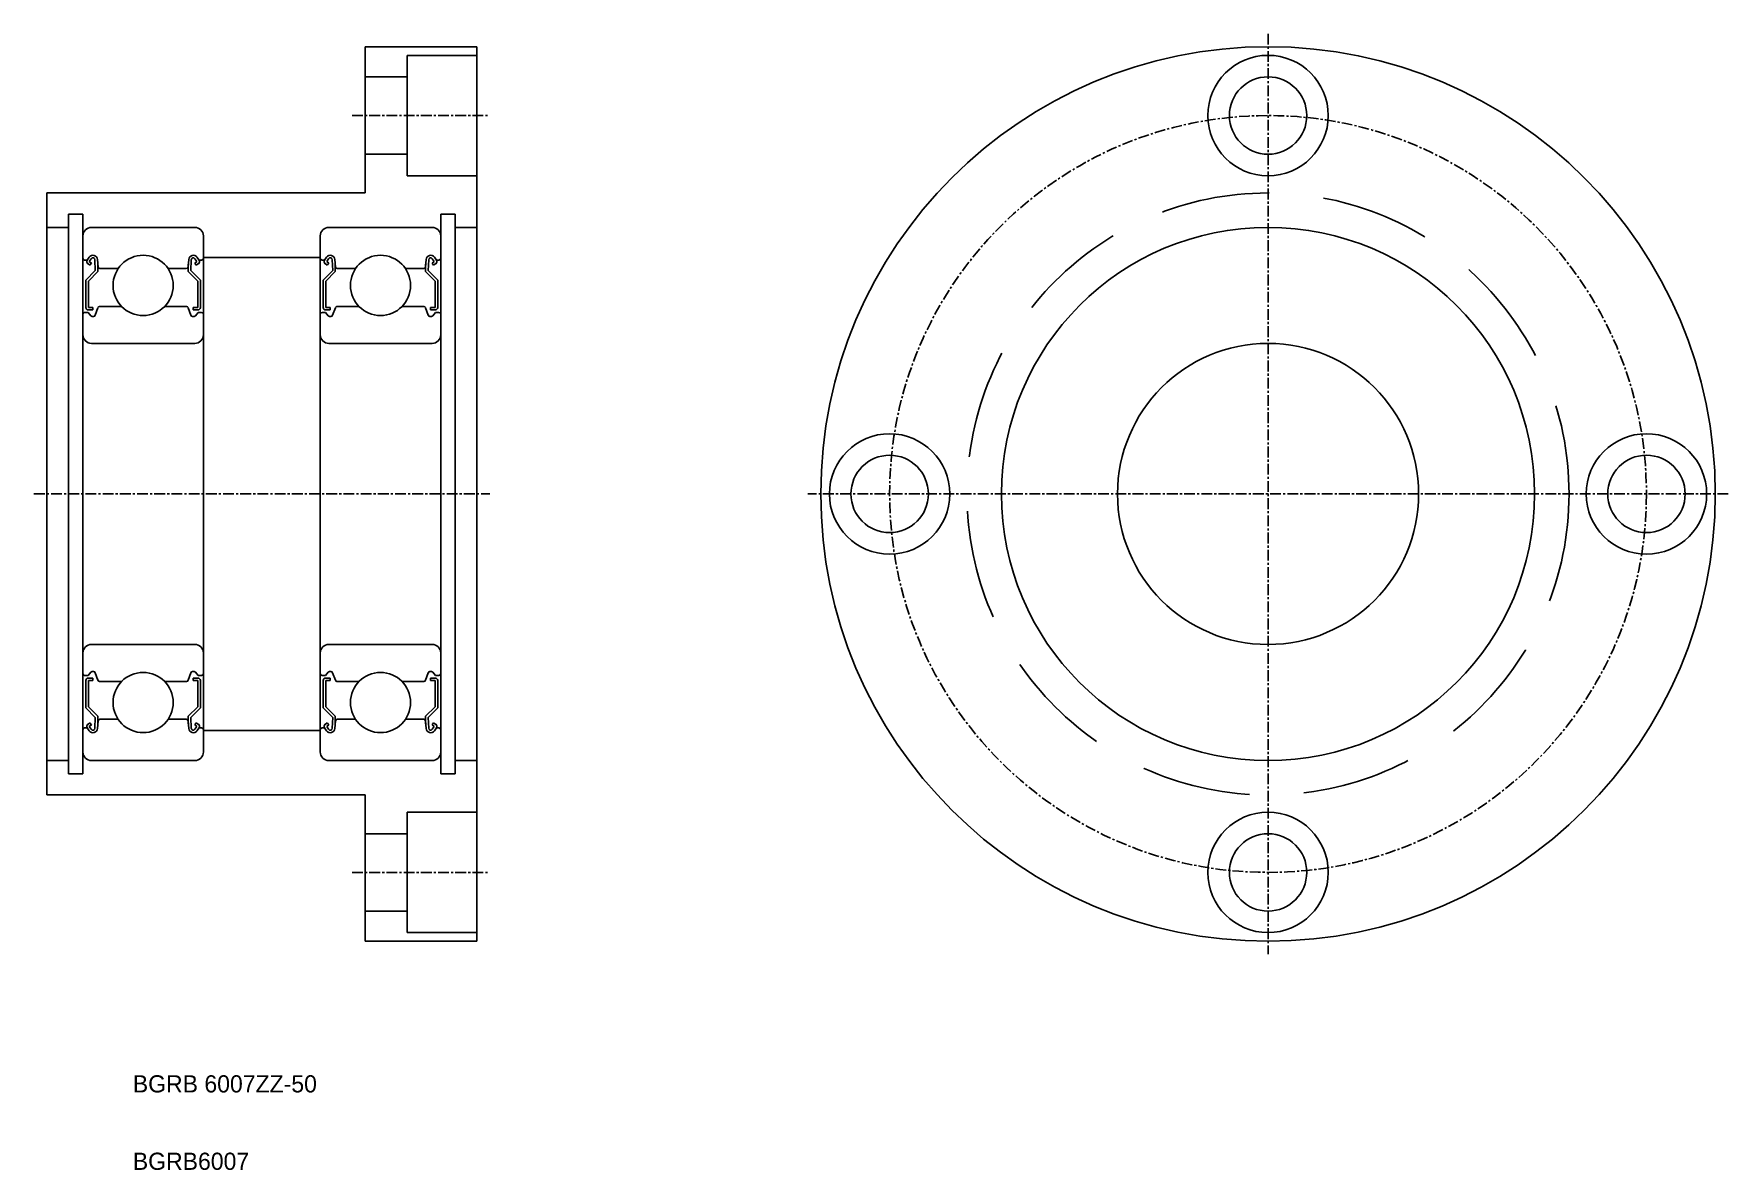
# Model space of a CAD drawing. Extents: x 88 to 285, y 54 to 186.
import ezdxf

# ---------------------------------------------------------------- set-up
doc = ezdxf.new("R2010")
doc.units = 0
doc.linetypes.add('CENTER', pattern=[2, 1.25, -0.25, 0.25, -0.25])
doc.linetypes.add('DASHED', pattern=[19.05, 12.7, -6.35])
doc.layers.get('0').update_dxf_attribs({"linetype": 'CONTINUOUS'})
doc.layers.add('CENTER', color=1, linetype='CENTER')

msp = doc.modelspace()

# ---------------------------------------------------------------- linework, layer by layer
for p, q in [((126.62, 167.47), (126.62, 184.47)), ((126.62, 184.47), (139.62, 184.47)), ((139.62, 184.47), (139.62, 132.47)), ((89.62, 132.47), (89.62, 167.47)), ((89.62, 167.47), (126.62, 167.47)), ((93.82, 162.47), (93.82, 102.47)), ((94.82, 163.47), (106.82, 163.47)), ((107.82, 162.47), (107.82, 102.47)), ((121.42, 162.47), (121.42, 102.47)), ((122.42, 163.47), (134.42, 163.47)), ((135.42, 162.47), (135.42, 102.47)), ((94.02, 159.67), (94.32, 159.67)), ((94.32, 159.67), (94.55, 160)), ((94.56, 159.49), (94.79, 159.82)), ((95.21, 159.7), (95.26, 158.44)), ((95.51, 159.74), (95.59, 158.85)), ((106.12, 159.74), (106.04, 158.85)), ((106.42, 159.7), (106.37, 158.44)), ((107.07, 159.49), (106.84, 159.82)), ((107.32, 159.67), (107.08, 160)), ((107.62, 159.67), (107.32, 159.67)), ((121.62, 159.67), (121.92, 159.67)), ((121.92, 159.67), (122.15, 160)), ((122.16, 159.49), (122.39, 159.82)), ((122.81, 159.7), (122.86, 158.44)), ((123.11, 159.74), (123.19, 158.85)), ((133.72, 159.74), (133.64, 158.85)), ((134.02, 159.7), (133.97, 158.44)), ((134.67, 159.49), (134.44, 159.82)), ((134.92, 159.67), (134.68, 160)), ((135.22, 159.67), (134.92, 159.67)), ((95.26, 158.44), (94.16, 157.34)), ((94.63, 159.08), (94.39, 159.25)), ((95.56, 158.32), (94.46, 157.22)), ((94.81, 159.32), (94.56, 159.49)), ((94.63, 159.08), (94.81, 159.32)), ((95.56, 159.19), (95.56, 158.32)), ((95.79, 158.67), (97.91, 158.67)), ((105.84, 158.67), (103.72, 158.67)), ((106.07, 159.19), (106.07, 158.32)), ((106.07, 158.32), (107.17, 157.22)), ((106.37, 158.44), (107.47, 157.34)), ((106.82, 159.32), (107.07, 159.49)), ((107, 159.08), (106.82, 159.32)), ((107, 159.08), (107.24, 159.25)), ((122.86, 158.44), (121.76, 157.34)), ((122.23, 159.08), (121.99, 159.25)), ((123.16, 158.32), (122.06, 157.22)), ((122.41, 159.32), (122.16, 159.49)), ((122.23, 159.08), (122.41, 159.32)), ((123.16, 159.19), (123.16, 158.32)), ((123.39, 158.67), (125.51, 158.67)), ((133.44, 158.67), (131.32, 158.67)), ((133.67, 159.19), (133.67, 158.32)), ((133.67, 158.32), (134.77, 157.22)), ((133.97, 158.44), (135.07, 157.34)), ((134.42, 159.32), (134.67, 159.49)), ((134.6, 159.08), (134.42, 159.32)), ((134.6, 159.08), (134.84, 159.25)), ((94.16, 157.34), (94.16, 154.17)), ((94.46, 157.22), (94.46, 154.17)), ((107.17, 157.22), (107.17, 154.17)), ((107.47, 157.34), (107.47, 154.17)), ((121.76, 157.34), (121.76, 154.17)), ((122.06, 157.22), (122.06, 154.17)), ((134.77, 157.22), (134.77, 154.17)), ((135.07, 157.34), (135.07, 154.17)), ((94.98, 154.17), (94.46, 154.17)), ((94.46, 153.87), (94.98, 153.87)), ((94.98, 153.87), (94.98, 154.17)), ((95.25, 153.25), (95.57, 154.13)), ((95.76, 154.27), (98.32, 154.27)), ((105.87, 154.27), (103.32, 154.27)), ((106.38, 153.25), (106.06, 154.13)), ((106.65, 153.87), (106.65, 154.17)), ((106.65, 154.17), (107.17, 154.17)), ((107.17, 153.87), (106.65, 153.87)), ((122.58, 154.17), (122.06, 154.17)), ((122.06, 153.87), (122.58, 153.87)), ((122.58, 153.87), (122.58, 154.17)), ((122.85, 153.25), (123.17, 154.13)), ((123.36, 154.27), (125.92, 154.27)), ((133.47, 154.27), (130.92, 154.27)), ((133.98, 153.25), (133.66, 154.13)), ((134.25, 153.87), (134.25, 154.17)), ((134.25, 154.17), (134.77, 154.17)), ((134.77, 153.87), (134.25, 153.87)), ((94.02, 153.57), (94.42, 153.57)), ((94.42, 153.57), (94.73, 153.19)), ((94.89, 153.12), (95.06, 153.12)), ((106.74, 153.12), (106.57, 153.12)), ((107.22, 153.57), (106.9, 153.19)), ((107.62, 153.57), (107.22, 153.57)), ((121.62, 153.57), (122.02, 153.57)), ((122.02, 153.57), (122.33, 153.19)), ((122.49, 153.12), (122.66, 153.12)), ((134.34, 153.12), (134.17, 153.12)), ((134.82, 153.57), (134.5, 153.19)), ((135.22, 153.57), (134.82, 153.57)), ((94.82, 149.97), (106.82, 149.97)), ((122.42, 149.97), (134.42, 149.97)), ((89.62, 132.47), (89.62, 97.47)), ((139.62, 80.47), (139.62, 132.47)), ((94.82, 114.97), (106.82, 114.97)), ((122.42, 114.97), (134.42, 114.97)), ((94.02, 111.37), (94.42, 111.37)), ((94.16, 107.59), (94.16, 110.77)), ((94.42, 111.37), (94.73, 111.74)), ((94.46, 111.07), (94.98, 111.07)), ((94.46, 107.72), (94.46, 110.77)), ((94.98, 110.77), (94.46, 110.77)), ((94.89, 111.82), (95.06, 111.82)), ((94.98, 111.07), (94.98, 110.77)), ((95.25, 111.68), (95.57, 110.8)), ((95.76, 110.67), (98.32, 110.67)), ((105.87, 110.67), (103.32, 110.67)), ((106.38, 111.68), (106.06, 110.8)), ((106.74, 111.82), (106.57, 111.82)), ((106.65, 111.07), (106.65, 110.77)), ((107.17, 111.07), (106.65, 111.07)), ((106.65, 110.77), (107.17, 110.77)), ((107.22, 111.37), (106.9, 111.74)), ((107.17, 107.72), (107.17, 110.77)), ((107.62, 111.37), (107.22, 111.37)), ((107.47, 107.59), (107.47, 110.77)), ((121.62, 111.37), (122.02, 111.37)), ((121.76, 107.59), (121.76, 110.77)), ((122.02, 111.37), (122.33, 111.74)), ((122.06, 111.07), (122.58, 111.07)), ((122.06, 107.72), (122.06, 110.77)), ((122.58, 110.77), (122.06, 110.77)), ((122.49, 111.82), (122.66, 111.82)), ((122.58, 111.07), (122.58, 110.77)), ((122.85, 111.68), (123.17, 110.8)), ((123.36, 110.67), (125.92, 110.67)), ((133.47, 110.67), (130.92, 110.67)), ((133.98, 111.68), (133.66, 110.8)), ((134.34, 111.82), (134.17, 111.82)), ((134.25, 111.07), (134.25, 110.77)), ((134.77, 111.07), (134.25, 111.07)), ((134.25, 110.77), (134.77, 110.77)), ((134.82, 111.37), (134.5, 111.74)), ((134.77, 107.72), (134.77, 110.77)), ((135.22, 111.37), (134.82, 111.37)), ((135.07, 107.59), (135.07, 110.77)), ((95.26, 106.49), (94.16, 107.59)), ((95.56, 106.62), (94.46, 107.72)), ((95.21, 105.23), (95.26, 106.49)), ((95.56, 105.74), (95.56, 106.62)), ((106.07, 106.62), (107.17, 107.72)), ((106.07, 105.74), (106.07, 106.62)), ((106.37, 106.49), (107.47, 107.59)), ((106.42, 105.23), (106.37, 106.49)), ((122.86, 106.49), (121.76, 107.59)), ((123.16, 106.62), (122.06, 107.72)), ((122.81, 105.23), (122.86, 106.49)), ((123.16, 105.74), (123.16, 106.62)), ((133.67, 106.62), (134.77, 107.72)), ((133.67, 105.74), (133.67, 106.62)), ((133.97, 106.49), (135.07, 107.59)), ((134.02, 105.23), (133.97, 106.49)), ((94.02, 105.27), (94.32, 105.27)), ((94.32, 105.27), (94.55, 104.94)), ((94.63, 105.86), (94.39, 105.68)), ((94.81, 105.61), (94.56, 105.44)), ((94.56, 105.44), (94.79, 105.11)), ((94.63, 105.86), (94.81, 105.61)), ((95.51, 105.19), (95.59, 106.08)), ((95.79, 106.27), (97.91, 106.27)), ((105.84, 106.27), (103.72, 106.27)), ((106.12, 105.19), (106.04, 106.08)), ((107, 105.86), (106.82, 105.61)), ((106.82, 105.61), (107.07, 105.44)), ((107.07, 105.44), (106.84, 105.11)), ((107, 105.86), (107.24, 105.68)), ((107.32, 105.27), (107.08, 104.94)), ((107.62, 105.27), (107.32, 105.27)), ((121.62, 105.27), (121.92, 105.27)), ((121.92, 105.27), (122.15, 104.94)), ((122.23, 105.86), (121.99, 105.68)), ((122.41, 105.61), (122.16, 105.44)), ((122.16, 105.44), (122.39, 105.11)), ((122.23, 105.86), (122.41, 105.61)), ((123.11, 105.19), (123.19, 106.08)), ((123.39, 106.27), (125.51, 106.27)), ((133.44, 106.27), (131.32, 106.27)), ((133.72, 105.19), (133.64, 106.08)), ((134.6, 105.86), (134.42, 105.61)), ((134.42, 105.61), (134.67, 105.44)), ((134.67, 105.44), (134.44, 105.11)), ((134.6, 105.86), (134.84, 105.68)), ((134.92, 105.27), (134.68, 104.94)), ((135.22, 105.27), (134.92, 105.27)), ((94.82, 101.47), (106.82, 101.47)), ((97.87, 101.47), (97.87, 101.47)), ((100.32, 101.47), (100.32, 101.47)), ((122.42, 101.47), (134.42, 101.47)), ((125.47, 101.47), (125.47, 101.47)), ((127.92, 101.47), (127.92, 101.47)), ((89.62, 97.47), (126.62, 97.47)), ((126.62, 97.47), (126.62, 80.47)), ((126.62, 80.47), (139.62, 80.47))]:
    msp.add_line(p, q)
at = {"color": 3, "linetype": 'DASHED'}
for p, q in [((131.52, 183.47), (131.52, 176.47)), ((139.62, 183.47), (131.52, 183.47)), ((131.52, 180.97), (126.62, 180.97)), ((131.52, 169.47), (131.52, 176.47)), ((131.52, 171.97), (126.62, 171.97)), ((139.62, 169.47), (131.52, 169.47)), ((139.62, 95.47), (131.52, 95.47)), ((131.52, 95.47), (131.52, 88.47)), ((131.52, 92.97), (126.62, 92.97)), ((131.52, 81.47), (131.52, 88.47)), ((131.52, 83.97), (126.62, 83.97)), ((139.62, 81.47), (131.52, 81.47))]:
    msp.add_line(p, q, dxfattribs=at)
at = {"color": 7, "linetype": 'CONTINUOUS'}
for p, q in [((92.14, 132.47), (92.14, 165.02)), ((92.14, 165.02), (93.82, 165.02)), ((93.82, 165.02), (93.82, 132.47)), ((135.42, 165.02), (135.42, 132.47)), ((137.1, 165.02), (135.42, 165.02)), ((137.1, 132.47), (137.1, 165.02)), ((89.62, 163.47), (92.14, 163.47)), ((139.62, 163.47), (137.1, 163.47)), ((107.82, 159.97), (121.42, 159.97)), ((92.14, 132.47), (92.14, 99.92)), ((93.82, 99.92), (93.82, 132.47)), ((135.42, 99.92), (135.42, 132.47)), ((137.1, 132.47), (137.1, 99.92)), ((107.82, 104.97), (121.42, 104.97)), ((89.62, 101.47), (92.14, 101.47)), ((139.62, 101.47), (137.1, 101.47)), ((92.14, 99.92), (93.82, 99.92)), ((137.1, 99.92), (135.42, 99.92))]:
    msp.add_line(p, q, dxfattribs=at)
for centre, radius in [((231.62, 132.47), 52), ((231.62, 176.47), 7), ((231.62, 176.47), 4.5), ((231.62, 132.47), 31), ((231.62, 132.47), 17.5), ((187.62, 132.47), 7), ((275.62, 132.47), 7), ((187.62, 132.47), 4.5), ((275.62, 132.47), 4.5), ((231.62, 88.47), 7), ((231.62, 88.47), 4.5)]:
    msp.add_circle(centre, radius)
at = {"color": 3, "linetype": 'DASHED'}
msp.add_circle((231.62, 132.47), 35, dxfattribs=at)
at = {"color": 7, "linetype": 'CONTINUOUS'}
for centre in [(100.82, 156.72), (128.42, 156.72), (100.82, 108.22), (128.42, 108.22)]:
    msp.add_circle(centre, 3.5, dxfattribs=at)
for centre, radius, start, end in [((94.82, 162.47), 1, 90, 180), ((106.82, 162.47), 1, 0, 90), ((122.42, 162.47), 1, 90, 180), ((134.42, 162.47), 1, 0, 90), ((94.02, 159.87), 0.2, 180, 270), ((94.56, 159.49), 0.3, 144.9356, 235.0377), ((94.98, 159.69), 0.53, 5.0651, 144.9356), ((94.98, 159.69), 0.23, 2.1311, 144.9356), ((106.65, 159.69), 0.53, 35.0644, 174.9349), ((106.65, 159.69), 0.23, 35.0644, 177.8689), ((107.07, 159.49), 0.3, 304.9623, 35.0644), ((107.62, 159.87), 0.2, 270, 0), ((121.62, 159.87), 0.2, 180, 270), ((122.16, 159.49), 0.3, 144.9356, 235.0377), ((122.58, 159.69), 0.53, 5.0651, 144.9356), ((122.58, 159.69), 0.23, 2.1311, 144.9356), ((134.25, 159.69), 0.53, 35.0644, 174.9349), ((134.25, 159.69), 0.23, 35.0644, 177.8689), ((134.67, 159.49), 0.3, 304.9623, 35.0644), ((135.22, 159.87), 0.2, 270, 0), ((95.79, 158.87), 0.2, 185.0651, 270), ((105.84, 158.87), 0.2, 270, 354.9349), ((123.39, 158.87), 0.2, 185.0651, 270), ((133.44, 158.87), 0.2, 270, 354.9349), ((94.46, 154.17), 0.3, 180, 270), ((95.76, 154.07), 0.2, 90, 159.9703), ((105.87, 154.07), 0.2, 20.0297, 90), ((107.17, 154.17), 0.3, 270, 0), ((122.06, 154.17), 0.3, 180, 270), ((123.36, 154.07), 0.2, 90, 159.9703), ((133.47, 154.07), 0.2, 20.0297, 90), ((134.77, 154.17), 0.3, 270, 0), ((94.02, 153.37), 0.2, 90, 180), ((94.89, 153.32), 0.2, 219.9991, 270), ((95.06, 153.32), 0.2, 270, 339.9703), ((106.57, 153.32), 0.2, 200.0297, 270), ((106.74, 153.32), 0.2, 270, 320.0009), ((107.62, 153.37), 0.2, 0, 90), ((121.62, 153.37), 0.2, 90, 180), ((122.49, 153.32), 0.2, 219.9991, 270), ((122.66, 153.32), 0.2, 270, 339.9703), ((134.17, 153.32), 0.2, 200.0297, 270), ((134.34, 153.32), 0.2, 270, 320.0009), ((135.22, 153.37), 0.2, 0, 90), ((94.82, 150.97), 1, 180, 270), ((106.82, 150.97), 1, 270, 0), ((122.42, 150.97), 1, 180, 270), ((134.42, 150.97), 1, 270, 0), ((94.82, 113.97), 1, 90, 180), ((106.82, 113.97), 1, 0, 90), ((122.42, 113.97), 1, 90, 180), ((134.42, 113.97), 1, 0, 90), ((94.02, 111.57), 0.2, 180, 270), ((94.46, 110.77), 0.3, 90, 180), ((94.89, 111.62), 0.2, 90, 140.0009), ((95.06, 111.62), 0.2, 20.0297, 90), ((95.76, 110.87), 0.2, 200.0297, 270), ((105.87, 110.87), 0.2, 270, 339.9703), ((106.57, 111.62), 0.2, 90, 159.9703), ((106.74, 111.62), 0.2, 39.9991, 90), ((107.17, 110.77), 0.3, 0, 90), ((107.62, 111.57), 0.2, 270, 0), ((121.62, 111.57), 0.2, 180, 270), ((122.06, 110.77), 0.3, 90, 180), ((122.49, 111.62), 0.2, 90, 140.0009), ((122.66, 111.62), 0.2, 20.0297, 90), ((123.36, 110.87), 0.2, 200.0297, 270), ((133.47, 110.87), 0.2, 270, 339.9703), ((134.17, 111.62), 0.2, 90, 159.9703), ((134.34, 111.62), 0.2, 39.9991, 90), ((134.77, 110.77), 0.3, 0, 90), ((135.22, 111.57), 0.2, 270, 0), ((94.02, 105.07), 0.2, 90, 180), ((94.56, 105.44), 0.3, 124.9623, 215.0644), ((94.98, 105.24), 0.53, 215.0644, 354.9349), ((94.98, 105.24), 0.23, 215.0644, 357.8689), ((95.79, 106.07), 0.2, 90, 174.9349), ((105.84, 106.07), 0.2, 5.0651, 90), ((106.65, 105.24), 0.53, 185.0651, 324.9356), ((106.65, 105.24), 0.23, 182.1311, 324.9356), ((107.07, 105.44), 0.3, 324.9356, 55.0377), ((107.62, 105.07), 0.2, 0, 90), ((121.62, 105.07), 0.2, 90, 180), ((122.16, 105.44), 0.3, 124.9623, 215.0644), ((122.58, 105.24), 0.53, 215.0644, 354.9349), ((122.58, 105.24), 0.23, 215.0644, 357.8689), ((123.39, 106.07), 0.2, 90, 174.9349), ((133.44, 106.07), 0.2, 5.0651, 90), ((134.25, 105.24), 0.53, 185.0651, 324.9356), ((134.25, 105.24), 0.23, 182.1311, 324.9356), ((134.67, 105.44), 0.3, 324.9356, 55.0377), ((135.22, 105.07), 0.2, 0, 90), ((94.82, 102.47), 1, 180, 270), ((106.82, 102.47), 1, 270, 0), ((122.42, 102.47), 1, 180, 270), ((134.42, 102.47), 1, 270, 0)]:
    msp.add_arc(centre, radius, start, end)
at = {"layer": 'CENTER'}
for p, q in [((231.62, 185.97), (231.62, 78.97)), ((125.12, 176.47), (141.12, 176.47)), ((88.12, 132.47), (141.12, 132.47)), ((285.12, 132.47), (178.12, 132.47)), ((125.12, 88.47), (141.12, 88.47))]:
    msp.add_line(p, q, dxfattribs=at)
msp.add_circle((231.62, 132.47), 44, dxfattribs=at)

# ---------------------------------------------------------------- texts
for s, p in [('BGRB 6007ZZ-50', (99.62, 62.88)), ('BGRB6007', (99.62, 53.88))]:
    msp.add_text(s, height=2).set_placement(p)

doc.saveas('drawing.dxf')
